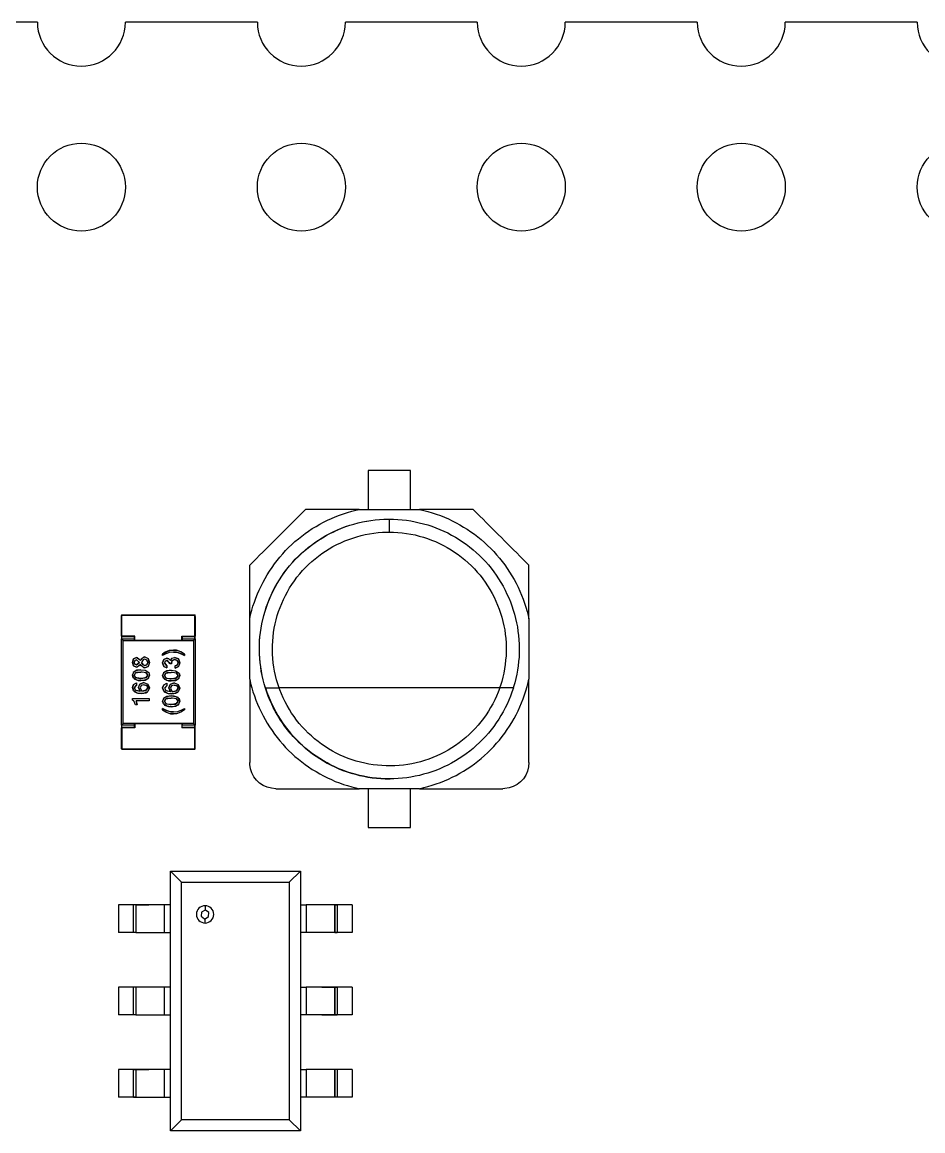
# Model space of a CAD drawing. Extents: x -18.2 to 17, y -12.1 to 12.1.
# Drawn here: x -11.03 to -0.63, y -0.74 to 12.06 of the extents above; entities that cross this region are included whole.
import ezdxf

# ---------------------------------------------------------------- set-up
doc = ezdxf.new("R2010")
doc.units = 0
doc.layers.get('0').update_dxf_attribs({"linetype": 'continuous'})

# ---------------------------------------------------------------- blocks, each defined once
blk = doc.blocks.new('SHAPE001')
at = {"layer": 'Step_Models', "color": 0}
for points in [[(-6.551, 6.888), (-6.601, 6.888), (-6.651, 6.888), (-6.701, 6.888), (-6.751, 6.888), (-6.801, 6.888), (-6.851, 6.888), (-6.901, 6.888), (-6.951, 6.888), (-7.001, 6.888), (-7.038, 6.888)], [(-7.038, 6.888), (-7.038, 6.838), (-7.038, 6.788), (-7.038, 6.739), (-7.038, 6.689), (-7.038, 6.638), (-7.038, 6.588), (-7.038, 6.538), (-7.038, 6.489), (-7.038, 6.439)], [(-6.551, 6.439), (-6.551, 6.489), (-6.551, 6.538), (-6.551, 6.588), (-6.551, 6.638), (-6.551, 6.689), (-6.551, 6.739), (-6.551, 6.788), (-6.551, 6.838), (-6.551, 6.888)], [(-8.407, 5.176), (-8.396, 5.224), (-8.383, 5.273), (-8.369, 5.321), (-8.353, 5.368), (-8.336, 5.415), (-8.317, 5.462), (-8.297, 5.507), (-8.276, 5.553), (-8.253, 5.597), (-8.229, 5.641), (-8.204, 5.684), (-8.177, 5.726), (-8.149, 5.768), (-8.12, 5.809), (-8.09, 5.848), (-8.058, 5.887), (-8.025, 5.925), (-7.992, 5.962), (-7.957, 5.997), (-7.921, 6.032), (-7.884, 6.066), (-7.845, 6.098), (-7.806, 6.129), (-7.766, 6.159), (-7.726, 6.188), (-7.684, 6.216), (-7.641, 6.242), (-7.598, 6.267), (-7.554, 6.291), (-7.509, 6.313), (-7.464, 6.334), (-7.418, 6.354), (-7.371, 6.372), (-7.324, 6.389), (-7.277, 6.404), (-7.229, 6.418), (-7.18, 6.43), (-7.144, 6.439)], [(-7.762, 6.439), (-7.797, 6.403), (-7.833, 6.368), (-7.868, 6.332), (-7.903, 6.297), (-7.939, 6.262), (-7.974, 6.226), (-8.009, 6.191), (-8.045, 6.156), (-8.08, 6.12), (-8.116, 6.085), (-8.151, 6.05), (-8.186, 6.014), (-8.222, 5.979), (-8.257, 5.944), (-8.292, 5.908), (-8.328, 5.873), (-8.363, 5.837), (-8.398, 5.802), (-8.407, 5.793)], [(-7.144, 6.439), (-7.194, 6.439), (-7.244, 6.439), (-7.294, 6.439), (-7.344, 6.439), (-7.394, 6.439), (-7.444, 6.439), (-7.494, 6.439), (-7.544, 6.439), (-7.594, 6.439), (-7.644, 6.439), (-7.694, 6.439), (-7.744, 6.439), (-7.762, 6.439)], [(-7.144, 6.439), (-7.094, 6.439), (-7.044, 6.439), (-6.994, 6.439), (-6.944, 6.439), (-6.894, 6.439), (-6.844, 6.439), (-6.794, 6.439), (-6.744, 6.439), (-6.694, 6.439), (-6.644, 6.439), (-6.594, 6.439), (-6.544, 6.439), (-6.494, 6.439), (-6.445, 6.439)], [(-5.827, 6.439), (-5.877, 6.439), (-5.927, 6.439), (-5.977, 6.439), (-6.027, 6.439), (-6.077, 6.439), (-6.127, 6.439), (-6.177, 6.439), (-6.227, 6.439), (-6.277, 6.439), (-6.327, 6.439), (-6.377, 6.439), (-6.427, 6.439), (-6.445, 6.439)], [(-6.445, 6.439), (-6.396, 6.427), (-6.348, 6.414), (-6.3, 6.4), (-6.252, 6.384), (-6.205, 6.367), (-6.159, 6.349), (-6.113, 6.329), (-6.068, 6.307), (-6.023, 6.285), (-5.979, 6.261), (-5.936, 6.235), (-5.894, 6.209), (-5.853, 6.181), (-5.812, 6.152), (-5.772, 6.121), (-5.733, 6.09), (-5.696, 6.057), (-5.659, 6.023), (-5.623, 5.988), (-5.588, 5.952), (-5.555, 5.915), (-5.522, 5.877), (-5.491, 5.838), (-5.461, 5.798), (-5.432, 5.757), (-5.405, 5.715), (-5.378, 5.673), (-5.353, 5.63), (-5.33, 5.586), (-5.307, 5.541), (-5.286, 5.495), (-5.267, 5.449), (-5.249, 5.403), (-5.232, 5.356), (-5.217, 5.308), (-5.203, 5.26), (-5.19, 5.212), (-5.182, 5.176)], [(-5.182, 5.793), (-5.217, 5.829), (-5.253, 5.864), (-5.288, 5.9), (-5.323, 5.935), (-5.359, 5.97), (-5.394, 6.006), (-5.429, 6.041), (-5.465, 6.076), (-5.5, 6.112), (-5.536, 6.147), (-5.571, 6.182), (-5.606, 6.218), (-5.642, 6.253), (-5.677, 6.288), (-5.712, 6.324), (-5.748, 6.359), (-5.783, 6.395), (-5.818, 6.43), (-5.827, 6.439)], [(-6.793, 3.326), (-6.843, 3.327), (-6.893, 3.329), (-6.942, 3.333), (-6.992, 3.339), (-7.042, 3.346), (-7.091, 3.356), (-7.14, 3.366), (-7.188, 3.379), (-7.236, 3.392), (-7.284, 3.408), (-7.331, 3.425), (-7.377, 3.444), (-7.423, 3.464), (-7.468, 3.486), (-7.512, 3.509), (-7.556, 3.533), (-7.598, 3.56), (-7.64, 3.587), (-7.681, 3.616), (-7.721, 3.646), (-7.759, 3.678), (-7.797, 3.71), (-7.834, 3.744), (-7.869, 3.78), (-7.904, 3.816), (-7.937, 3.854), (-7.968, 3.892), (-7.999, 3.932), (-8.028, 3.972), (-8.056, 4.014), (-8.082, 4.057), (-8.107, 4.1), (-8.131, 4.144), (-8.152, 4.189), (-8.173, 4.235), (-8.192, 4.281), (-8.209, 4.328), (-8.225, 4.375), (-8.239, 4.423), (-8.252, 4.471), (-8.263, 4.52), (-8.272, 4.569), (-8.28, 4.619), (-8.286, 4.668), (-8.291, 4.718), (-8.293, 4.768), (-8.294, 4.818), (-8.294, 4.868), (-8.292, 4.918), (-8.288, 4.968), (-8.282, 5.018), (-8.275, 5.067), (-8.266, 5.116), (-8.256, 5.165), (-8.244, 5.214), (-8.23, 5.262), (-8.215, 5.309), (-8.198, 5.356), (-8.179, 5.403), (-8.159, 5.449), (-8.138, 5.494), (-8.115, 5.538), (-8.09, 5.582), (-8.064, 5.625), (-8.037, 5.666), (-8.008, 5.707), (-7.978, 5.747), (-7.947, 5.786), (-7.914, 5.824), (-7.88, 5.861), (-7.845, 5.896), (-7.809, 5.931), (-7.772, 5.964), (-7.733, 5.996), (-7.694, 6.027), (-7.653, 6.056), (-7.612, 6.084), (-7.569, 6.11), (-7.526, 6.136), (-7.482, 6.159), (-7.437, 6.181), (-7.392, 6.202), (-7.345, 6.221), (-7.299, 6.239), (-7.251, 6.255), (-7.203, 6.269), (-7.155, 6.282), (-7.106, 6.293), (-7.057, 6.303), (-7.008, 6.311), (-6.958, 6.317), (-6.909, 6.322), (-6.859, 6.325), (-6.809, 6.326), (-6.795, 6.326)], [(-8.225, 4.376), (-8.24, 4.424), (-8.252, 4.472), (-8.263, 4.521), (-8.273, 4.57), (-8.28, 4.62), (-8.286, 4.669), (-8.291, 4.719), (-8.293, 4.769), (-8.294, 4.819), (-8.294, 4.869), (-8.292, 4.919), (-8.288, 4.969), (-8.282, 5.018), (-8.275, 5.068), (-8.266, 5.117), (-8.255, 5.166), (-8.243, 5.214), (-8.23, 5.263), (-8.214, 5.31), (-8.197, 5.357), (-8.179, 5.404), (-8.159, 5.449), (-8.137, 5.495), (-8.114, 5.539), (-8.09, 5.583), (-8.064, 5.625), (-8.036, 5.667), (-8.008, 5.708), (-7.978, 5.748), (-7.946, 5.787), (-7.914, 5.825), (-7.88, 5.862), (-7.845, 5.897), (-7.808, 5.932), (-7.771, 5.965), (-7.732, 5.997), (-7.693, 6.027), (-7.652, 6.056), (-7.611, 6.084), (-7.568, 6.111), (-7.525, 6.136), (-7.481, 6.16), (-7.436, 6.182), (-7.391, 6.202), (-7.345, 6.221), (-7.298, 6.239), (-7.25, 6.255), (-7.203, 6.269), (-7.154, 6.282), (-7.105, 6.293), (-7.056, 6.303), (-7.007, 6.311), (-6.957, 6.317), (-6.908, 6.322), (-6.858, 6.325), (-6.808, 6.326), (-6.795, 6.326)], [(-6.795, 6.326), (-6.745, 6.325), (-6.695, 6.323), (-6.645, 6.319), (-6.595, 6.313), (-6.546, 6.305), (-6.496, 6.296), (-6.448, 6.285), (-6.399, 6.273), (-6.351, 6.259), (-6.326, 6.251)], [(-6.795, 6.326), (-6.745, 6.325), (-6.695, 6.323), (-6.645, 6.319), (-6.595, 6.313), (-6.546, 6.305), (-6.496, 6.296), (-6.448, 6.285), (-6.399, 6.273), (-6.351, 6.259), (-6.304, 6.243), (-6.257, 6.226), (-6.21, 6.208), (-6.165, 6.187), (-6.12, 6.166), (-6.075, 6.142), (-6.032, 6.118), (-5.989, 6.092), (-5.948, 6.064), (-5.907, 6.035), (-5.867, 6.005), (-5.828, 5.973), (-5.79, 5.94), (-5.754, 5.906), (-5.718, 5.871), (-5.684, 5.835), (-5.651, 5.797), (-5.62, 5.758), (-5.589, 5.719), (-5.56, 5.678), (-5.532, 5.636), (-5.506, 5.594), (-5.481, 5.551), (-5.458, 5.506), (-5.436, 5.461), (-5.415, 5.416), (-5.396, 5.37), (-5.379, 5.323), (-5.363, 5.275), (-5.349, 5.227), (-5.337, 5.179), (-5.326, 5.13), (-5.316, 5.081), (-5.309, 5.032), (-5.303, 4.982), (-5.298, 4.932), (-5.296, 4.882), (-5.295, 4.832), (-5.295, 4.782), (-5.297, 4.732), (-5.301, 4.682), (-5.307, 4.633), (-5.314, 4.583), (-5.323, 4.534), (-5.334, 4.485), (-5.346, 4.437), (-5.36, 4.389), (-5.364, 4.376)], [(-6.795, 6.326), (-6.795, 6.276), (-6.795, 6.226), (-6.795, 6.176)], [(-8.067, 4.376), (-8.083, 4.423), (-8.097, 4.471), (-8.109, 4.52), (-8.12, 4.569), (-8.128, 4.618), (-8.135, 4.668), (-8.14, 4.717), (-8.143, 4.767), (-8.144, 4.817), (-8.144, 4.867), (-8.141, 4.917), (-8.137, 4.967), (-8.131, 5.017), (-8.123, 5.066), (-8.113, 5.115), (-8.102, 5.164), (-8.088, 5.212), (-8.073, 5.259), (-8.056, 5.306), (-8.037, 5.353), (-8.017, 5.399), (-7.995, 5.443), (-7.971, 5.487), (-7.946, 5.531), (-7.919, 5.573), (-7.891, 5.614), (-7.861, 5.654), (-7.829, 5.693), (-7.797, 5.731), (-7.762, 5.767), (-7.727, 5.802), (-7.69, 5.836), (-7.652, 5.869), (-7.613, 5.9), (-7.573, 5.929), (-7.531, 5.957), (-7.489, 5.984), (-7.446, 6.009), (-7.401, 6.032), (-7.356, 6.054), (-7.31, 6.074), (-7.264, 6.092), (-7.217, 6.108), (-7.169, 6.123), (-7.121, 6.136), (-7.072, 6.147), (-7.023, 6.157), (-6.973, 6.164), (-6.924, 6.17), (-6.874, 6.174), (-6.824, 6.176), (-6.795, 6.176)], [(-6.795, 6.176), (-6.745, 6.175), (-6.695, 6.172), (-6.645, 6.168), (-6.595, 6.161), (-6.546, 6.153), (-6.497, 6.143), (-6.448, 6.131), (-6.4, 6.117), (-6.353, 6.102), (-6.306, 6.084), (-6.26, 6.066), (-6.214, 6.045), (-6.169, 6.023), (-6.125, 5.999), (-6.082, 5.973), (-6.041, 5.946), (-6, 5.917), (-5.96, 5.887), (-5.921, 5.855), (-5.883, 5.822), (-5.847, 5.788), (-5.812, 5.752), (-5.779, 5.715), (-5.746, 5.677), (-5.716, 5.637), (-5.686, 5.597), (-5.659, 5.555), (-5.632, 5.513), (-5.608, 5.469), (-5.585, 5.425), (-5.563, 5.38), (-5.544, 5.334), (-5.526, 5.287), (-5.509, 5.24), (-5.495, 5.192), (-5.482, 5.144), (-5.472, 5.095), (-5.462, 5.046), (-5.455, 4.996), (-5.45, 4.946), (-5.446, 4.897), (-5.445, 4.847), (-5.445, 4.797), (-5.447, 4.747), (-5.451, 4.697), (-5.456, 4.647), (-5.464, 4.598), (-5.473, 4.549), (-5.484, 4.5), (-5.497, 4.452), (-5.512, 4.404), (-5.522, 4.376)], [(-8.407, 5.176), (-8.407, 5.226), (-8.407, 5.276), (-8.407, 5.326), (-8.407, 5.376), (-8.407, 5.426), (-8.407, 5.476), (-8.407, 5.526), (-8.407, 5.576), (-8.407, 5.626), (-8.407, 5.676), (-8.407, 5.726), (-8.407, 5.776), (-8.407, 5.793)], [(-5.182, 5.176), (-5.182, 5.226), (-5.182, 5.276), (-5.182, 5.326), (-5.182, 5.376), (-5.182, 5.426), (-5.182, 5.476), (-5.182, 5.526), (-5.182, 5.576), (-5.182, 5.626), (-5.182, 5.676), (-5.182, 5.726), (-5.182, 5.776), (-5.182, 5.793)], [(-8.407, 4.476), (-8.407, 4.526), (-8.407, 4.576), (-8.407, 4.626), (-8.407, 4.676), (-8.407, 4.726), (-8.407, 4.776), (-8.407, 4.826), (-8.407, 4.876), (-8.407, 4.926), (-8.407, 4.976), (-8.407, 5.026), (-8.407, 5.076), (-8.407, 5.126), (-8.407, 5.176)], [(-5.182, 5.176), (-5.182, 5.126), (-5.182, 5.076), (-5.182, 5.026), (-5.182, 4.976), (-5.182, 4.926), (-5.182, 4.876), (-5.182, 4.826), (-5.182, 4.776), (-5.182, 4.726), (-5.182, 4.676), (-5.182, 4.626), (-5.182, 4.576), (-5.182, 4.526), (-5.182, 4.476)], [(-8.407, 4.476), (-8.407, 4.426), (-8.407, 4.376), (-8.407, 4.326), (-8.407, 4.276), (-8.407, 4.226), (-8.407, 4.176), (-8.407, 4.126), (-8.407, 4.076), (-8.407, 4.026), (-8.407, 3.976), (-8.407, 3.926), (-8.407, 3.876), (-8.407, 3.826), (-8.407, 3.776), (-8.407, 3.726), (-8.407, 3.676), (-8.407, 3.626), (-8.407, 3.576), (-8.407, 3.526), (-8.407, 3.514)], [(-8.407, 4.476), (-8.396, 4.428), (-8.383, 4.379), (-8.369, 4.331), (-8.353, 4.284), (-8.336, 4.237), (-8.317, 4.19), (-8.297, 4.145), (-8.276, 4.099), (-8.253, 4.055), (-8.229, 4.011), (-8.204, 3.968), (-8.177, 3.926), (-8.149, 3.884), (-8.12, 3.843), (-8.09, 3.804), (-8.058, 3.765), (-8.025, 3.727), (-7.992, 3.69), (-7.957, 3.655), (-7.921, 3.62), (-7.884, 3.586), (-7.845, 3.554), (-7.806, 3.523), (-7.766, 3.493), (-7.726, 3.464), (-7.684, 3.436), (-7.641, 3.41), (-7.598, 3.385), (-7.554, 3.361), (-7.509, 3.339), (-7.464, 3.318), (-7.418, 3.298), (-7.371, 3.28), (-7.324, 3.263), (-7.277, 3.248), (-7.229, 3.234), (-7.18, 3.222), (-7.144, 3.213)], [(-6.795, 3.326), (-6.844, 3.327), (-6.894, 3.329), (-6.944, 3.333), (-6.994, 3.339), (-7.043, 3.347), (-7.093, 3.356), (-7.141, 3.367), (-7.19, 3.379), (-7.238, 3.393), (-7.285, 3.409), (-7.332, 3.426), (-7.379, 3.444), (-7.424, 3.465), (-7.469, 3.486), (-7.514, 3.51), (-7.557, 3.534), (-7.6, 3.56), (-7.641, 3.588), (-7.682, 3.617), (-7.722, 3.647), (-7.761, 3.679), (-7.799, 3.712), (-7.835, 3.746), (-7.871, 3.781), (-7.905, 3.817), (-7.938, 3.855), (-7.969, 3.894), (-8, 3.933), (-8.029, 3.974), (-8.057, 4.016), (-8.083, 4.058), (-8.108, 4.101), (-8.131, 4.146), (-8.153, 4.191), (-8.174, 4.236), (-8.193, 4.282), (-8.21, 4.329), (-8.225, 4.376)], [(-8.225, 4.376), (-8.175, 4.376), (-8.125, 4.376), (-8.075, 4.376), (-8.067, 4.376)], [(-8.224, 4.376), (-8.174, 4.376), (-8.124, 4.376), (-8.074, 4.376), (-8.067, 4.376)], [(-8.224, 4.376), (-8.208, 4.329), (-8.191, 4.282), (-8.172, 4.235), (-8.151, 4.19), (-8.129, 4.145), (-8.106, 4.101), (-8.081, 4.057), (-8.055, 4.015), (-8.027, 3.973), (-7.998, 3.933), (-7.967, 3.893), (-7.936, 3.854), (-7.903, 3.817), (-7.868, 3.78), (-7.833, 3.745), (-7.796, 3.711), (-7.759, 3.678), (-7.72, 3.647), (-7.68, 3.616), (-7.639, 3.588), (-7.598, 3.56), (-7.555, 3.534), (-7.511, 3.509), (-7.467, 3.486), (-7.422, 3.464), (-7.376, 3.444), (-7.33, 3.425), (-7.283, 3.408), (-7.235, 3.393), (-7.187, 3.379), (-7.139, 3.366), (-7.09, 3.356), (-7.041, 3.347), (-6.992, 3.339), (-6.942, 3.333), (-6.892, 3.329), (-6.842, 3.327), (-6.792, 3.326), (-6.786, 3.326)], [(-8.067, 4.376), (-8.068, 4.378)], [(-5.522, 4.376), (-5.572, 4.376), (-5.622, 4.376), (-5.672, 4.376), (-5.722, 4.376), (-5.772, 4.376), (-5.822, 4.376), (-5.872, 4.376), (-5.922, 4.376), (-5.972, 4.376), (-6.022, 4.376), (-6.072, 4.376), (-6.122, 4.376), (-6.172, 4.376), (-6.222, 4.376), (-6.272, 4.376), (-6.322, 4.376), (-6.372, 4.376), (-6.422, 4.376), (-6.472, 4.376), (-6.522, 4.376), (-6.572, 4.376), (-6.622, 4.376), (-6.672, 4.376), (-6.722, 4.376), (-6.772, 4.376), (-6.822, 4.376), (-6.872, 4.376), (-6.922, 4.376), (-6.972, 4.376), (-7.022, 4.376), (-7.072, 4.376), (-7.122, 4.376), (-7.172, 4.376), (-7.222, 4.376), (-7.272, 4.376), (-7.322, 4.376), (-7.372, 4.376), (-7.422, 4.376), (-7.472, 4.376), (-7.522, 4.376), (-7.572, 4.376), (-7.622, 4.376), (-7.672, 4.376), (-7.722, 4.376), (-7.772, 4.376), (-7.822, 4.376), (-7.872, 4.376), (-7.922, 4.376), (-7.972, 4.376), (-8.022, 4.376), (-8.067, 4.376)], [(-5.52, 4.376), (-5.538, 4.329), (-5.557, 4.283), (-5.578, 4.238), (-5.601, 4.193), (-5.625, 4.149), (-5.651, 4.107), (-5.678, 4.065), (-5.707, 4.024), (-5.738, 3.984), (-5.769, 3.946), (-5.803, 3.909), (-5.837, 3.872), (-5.873, 3.838), (-5.911, 3.804), (-5.949, 3.772), (-5.989, 3.742), (-6.029, 3.713), (-6.071, 3.685), (-6.114, 3.659), (-6.157, 3.635), (-6.202, 3.612), (-6.247, 3.591), (-6.293, 3.572), (-6.34, 3.554), (-6.388, 3.538), (-6.436, 3.524), (-6.484, 3.512), (-6.533, 3.501), (-6.582, 3.493), (-6.632, 3.486), (-6.681, 3.481), (-6.731, 3.477), (-6.781, 3.476), (-6.831, 3.477), (-6.881, 3.479), (-6.931, 3.483), (-6.981, 3.489), (-7.03, 3.497), (-7.079, 3.507), (-7.128, 3.518), (-7.176, 3.531), (-7.224, 3.546), (-7.271, 3.563), (-7.317, 3.582), (-7.363, 3.602), (-7.408, 3.624), (-7.452, 3.648), (-7.495, 3.673), (-7.537, 3.7), (-7.578, 3.728), (-7.618, 3.758), (-7.657, 3.789), (-7.695, 3.822), (-7.732, 3.856), (-7.767, 3.891), (-7.801, 3.928), (-7.834, 3.966), (-7.865, 4.005), (-7.894, 4.045), (-7.923, 4.087), (-7.949, 4.129), (-7.974, 4.172), (-7.998, 4.217), (-8.019, 4.262), (-8.039, 4.307), (-8.058, 4.354), (-8.066, 4.376)], [(-5.362, 4.376), (-5.378, 4.329), (-5.395, 4.282), (-5.414, 4.235), (-5.435, 4.19), (-5.457, 4.145), (-5.48, 4.101), (-5.505, 4.057), (-5.531, 4.015), (-5.559, 3.973), (-5.588, 3.933), (-5.619, 3.893), (-5.65, 3.854), (-5.683, 3.817), (-5.718, 3.78), (-5.753, 3.745), (-5.79, 3.711), (-5.827, 3.678), (-5.866, 3.647), (-5.906, 3.616), (-5.947, 3.588), (-5.988, 3.56), (-6.031, 3.534), (-6.075, 3.509), (-6.119, 3.486), (-6.164, 3.464), (-6.21, 3.444), (-6.256, 3.425), (-6.303, 3.408), (-6.351, 3.393), (-6.399, 3.379), (-6.447, 3.366), (-6.496, 3.356), (-6.545, 3.347), (-6.594, 3.339), (-6.644, 3.333), (-6.694, 3.329), (-6.744, 3.327), (-6.793, 3.326)], [(-6.445, 3.213), (-6.396, 3.225), (-6.348, 3.238), (-6.3, 3.252), (-6.252, 3.268), (-6.205, 3.285), (-6.159, 3.303), (-6.113, 3.323), (-6.068, 3.345), (-6.023, 3.367), (-5.979, 3.391), (-5.936, 3.417), (-5.894, 3.443), (-5.853, 3.471), (-5.812, 3.5), (-5.772, 3.531), (-5.733, 3.562), (-5.696, 3.595), (-5.659, 3.629), (-5.623, 3.664), (-5.588, 3.7), (-5.555, 3.737), (-5.522, 3.775), (-5.491, 3.814), (-5.461, 3.854), (-5.432, 3.895), (-5.405, 3.937), (-5.378, 3.979), (-5.353, 4.022), (-5.33, 4.066), (-5.307, 4.111), (-5.286, 4.157), (-5.267, 4.203), (-5.249, 4.249), (-5.232, 4.296), (-5.217, 4.344), (-5.203, 4.392), (-5.19, 4.44), (-5.182, 4.476)], [(-5.521, 4.377), (-5.522, 4.376)], [(-5.406, 4.376), (-5.456, 4.376), (-5.506, 4.376), (-5.522, 4.376)], [(-5.364, 4.376), (-5.406, 4.376)], [(-5.362, 4.376), (-5.406, 4.376)], [(-5.182, 3.514), (-5.182, 3.563), (-5.182, 3.614), (-5.182, 3.663), (-5.182, 3.713), (-5.182, 3.764), (-5.182, 3.813), (-5.182, 3.864), (-5.182, 3.913), (-5.182, 3.963), (-5.182, 4.013), (-5.182, 4.064), (-5.182, 4.114), (-5.182, 4.163), (-5.182, 4.213), (-5.182, 4.263), (-5.182, 4.314), (-5.182, 4.364), (-5.182, 4.413), (-5.182, 4.463), (-5.182, 4.476)], [(-8.107, 3.213), (-8.157, 3.218), (-8.205, 3.23), (-8.251, 3.25), (-8.293, 3.278), (-8.329, 3.312), (-8.359, 3.351), (-8.383, 3.396), (-8.399, 3.443), (-8.406, 3.492), (-8.407, 3.514)], [(-5.182, 3.514), (-5.186, 3.464), (-5.199, 3.415), (-5.219, 3.37), (-5.246, 3.328), (-5.28, 3.291), (-5.32, 3.261), (-5.364, 3.238), (-5.411, 3.222), (-5.461, 3.214), (-5.482, 3.213)], [(-8.107, 3.213), (-8.057, 3.213), (-8.007, 3.213), (-7.957, 3.213), (-7.907, 3.213), (-7.857, 3.213), (-7.807, 3.213), (-7.757, 3.213), (-7.707, 3.213), (-7.657, 3.213), (-7.607, 3.213), (-7.557, 3.213), (-7.507, 3.213), (-7.457, 3.213), (-7.407, 3.213), (-7.357, 3.213), (-7.307, 3.213), (-7.257, 3.213), (-7.207, 3.213), (-7.157, 3.213), (-7.144, 3.213)], [(-6.445, 3.213), (-6.495, 3.213), (-6.545, 3.213), (-6.595, 3.213), (-6.645, 3.213), (-6.695, 3.213), (-6.745, 3.213), (-6.795, 3.213), (-6.845, 3.213), (-6.895, 3.213), (-6.945, 3.213), (-6.995, 3.213), (-7.045, 3.213), (-7.095, 3.213), (-7.144, 3.213)], [(-7.038, 3.213), (-7.038, 3.163), (-7.038, 3.114), (-7.038, 3.063), (-7.038, 3.014), (-7.038, 2.963), (-7.038, 2.913), (-7.038, 2.864), (-7.038, 2.813), (-7.038, 2.764)], [(-6.786, 3.326), (-6.795, 3.326)], [(-6.793, 3.326), (-6.794, 3.326)], [(-6.79, 3.326), (-6.786, 3.326)], [(-6.551, 2.764), (-6.551, 2.813), (-6.551, 2.864), (-6.551, 2.913), (-6.551, 2.963), (-6.551, 3.014), (-6.551, 3.063), (-6.551, 3.114), (-6.551, 3.163), (-6.551, 3.213)], [(-6.445, 3.213), (-6.395, 3.213), (-6.345, 3.213), (-6.295, 3.213), (-6.245, 3.213), (-6.195, 3.213), (-6.145, 3.213), (-6.095, 3.213), (-6.045, 3.213), (-5.995, 3.213), (-5.945, 3.213), (-5.895, 3.213), (-5.845, 3.213), (-5.795, 3.213), (-5.745, 3.213), (-5.695, 3.213), (-5.645, 3.213), (-5.595, 3.213), (-5.545, 3.213), (-5.495, 3.213), (-5.482, 3.213)], [(-7.038, 2.764), (-6.988, 2.764), (-6.938, 2.764), (-6.888, 2.764), (-6.838, 2.764), (-6.788, 2.764), (-6.738, 2.764), (-6.688, 2.764), (-6.638, 2.764), (-6.588, 2.764), (-6.551, 2.764)]]:
    blk.add_lwpolyline(points, dxfattribs=at)
blk = doc.blocks.new('SHAPE002')
at = {"layer": 'Step_Models', "color": 0}
for p, q in [((-9.322, 2.262), (-7.822, 2.262)), ((-9.195, 2.135), (-9.322, 2.262)), ((-9.322, 1.872), (-9.322, 2.262)), ((-7.95, 2.135), (-7.822, 2.262)), ((-7.822, 2.262), (-7.822, 1.872)), ((-9.195, 2.135), (-7.95, 2.135)), ((-9.195, -0.611), (-9.195, 2.135)), ((-7.95, 2.135), (-7.95, -0.611)), ((-9.748, 1.872), (-9.922, 1.872)), ((-9.922, 1.872), (-9.922, 1.552)), ((-9.748, 1.552), (-9.748, 1.872)), ((-9.72, 1.872), (-9.72, 1.552)), ((-9.322, 1.872), (-9.393, 1.872)), ((-9.393, 1.872), (-9.393, 1.552)), ((-9.322, 1.552), (-9.322, 1.872)), ((-7.822, 1.872), (-7.822, 1.552)), ((-7.822, 1.872), (-7.753, 1.872)), ((-7.753, 1.872), (-7.753, 1.552)), ((-7.425, 1.552), (-7.425, 1.872)), ((-7.425, 1.872), (-7.425, 1.552)), ((-7.223, 1.872), (-7.397, 1.872)), ((-7.397, 1.872), (-7.397, 1.552)), ((-7.223, 1.872), (-7.223, 1.552)), ((-9.748, 1.552), (-9.922, 1.552)), ((-9.393, 1.552), (-9.322, 1.552)), ((-9.322, 0.922), (-9.322, 1.552)), ((-7.822, 1.552), (-7.822, 0.922)), ((-7.753, 1.552), (-7.822, 1.552)), ((-7.223, 1.552), (-7.397, 1.552)), ((-9.748, 0.922), (-9.922, 0.922)), ((-9.922, 0.922), (-9.922, 0.602)), ((-9.748, 0.602), (-9.748, 0.922)), ((-9.72, 0.922), (-9.72, 0.602)), ((-9.322, 0.922), (-9.393, 0.922)), ((-9.393, 0.922), (-9.393, 0.602)), ((-9.322, 0.602), (-9.322, 0.922)), ((-7.822, 0.922), (-7.822, 0.602)), ((-7.822, 0.922), (-7.753, 0.922)), ((-7.753, 0.922), (-7.753, 0.602)), ((-7.425, 0.602), (-7.425, 0.922)), ((-7.425, 0.922), (-7.425, 0.602)), ((-7.223, 0.922), (-7.397, 0.922)), ((-7.397, 0.922), (-7.397, 0.602)), ((-7.223, 0.922), (-7.223, 0.602)), ((-9.748, 0.602), (-9.922, 0.602)), ((-9.393, 0.602), (-9.322, 0.602)), ((-9.322, -0.028), (-9.322, 0.602)), ((-7.822, 0.602), (-7.822, -0.028)), ((-7.753, 0.602), (-7.822, 0.602)), ((-7.223, 0.602), (-7.397, 0.602)), ((-9.748, -0.028), (-9.922, -0.028)), ((-9.922, -0.028), (-9.922, -0.348)), ((-9.748, -0.348), (-9.748, -0.028)), ((-9.72, -0.028), (-9.72, -0.348)), ((-9.322, -0.028), (-9.393, -0.028)), ((-9.393, -0.028), (-9.393, -0.348)), ((-9.322, -0.348), (-9.322, -0.028)), ((-7.822, -0.028), (-7.822, -0.348)), ((-7.822, -0.028), (-7.753, -0.028)), ((-7.753, -0.028), (-7.753, -0.348)), ((-7.425, -0.348), (-7.425, -0.028)), ((-7.425, -0.028), (-7.425, -0.348)), ((-7.223, -0.028), (-7.397, -0.028)), ((-7.397, -0.028), (-7.397, -0.348)), ((-7.223, -0.028), (-7.223, -0.348)), ((-9.748, -0.348), (-9.922, -0.348)), ((-9.393, -0.348), (-9.322, -0.348)), ((-9.322, -0.738), (-9.322, -0.348)), ((-7.822, -0.348), (-7.822, -0.738)), ((-7.753, -0.348), (-7.822, -0.348)), ((-7.223, -0.348), (-7.397, -0.348)), ((-9.195, -0.611), (-9.322, -0.738)), ((-7.95, -0.611), (-9.195, -0.611)), ((-7.822, -0.738), (-7.95, -0.611)), ((-7.822, -0.738), (-9.322, -0.738))]:
    blk.add_line(p, q, dxfattribs=at)
for points in [[(-9.72, 1.872), (-9.748, 1.872)], [(-9.72, 1.872), (-9.67, 1.872), (-9.62, 1.872), (-9.57, 1.872)], [(-9.393, 1.872), (-9.443, 1.872), (-9.492, 1.872), (-9.543, 1.872), (-9.592, 1.872), (-9.643, 1.872), (-9.693, 1.872), (-9.72, 1.872)], [(-8.922, 1.812), (-8.964, 1.788), (-8.968, 1.741), (-8.929, 1.712), (-8.922, 1.712)], [(-8.922, 1.862), (-8.922, 1.812)], [(-8.922, 1.712), (-8.881, 1.736), (-8.877, 1.783), (-8.916, 1.812), (-8.922, 1.812)], [(-7.425, 1.872), (-7.475, 1.872), (-7.525, 1.872), (-7.575, 1.872), (-7.625, 1.872), (-7.675, 1.872), (-7.725, 1.872), (-7.753, 1.872)], [(-7.397, 1.872), (-7.425, 1.872)], [(-7.425, 1.872), (-7.397, 1.872)], [(-8.922, 1.662), (-8.922, 1.712)], [(-9.72, 1.552), (-9.748, 1.552)], [(-9.72, 1.552), (-9.67, 1.552), (-9.62, 1.552), (-9.57, 1.552), (-9.52, 1.552), (-9.47, 1.552), (-9.42, 1.552), (-9.393, 1.552)], [(-9.72, 1.552), (-9.67, 1.552), (-9.62, 1.552), (-9.57, 1.552)], [(-7.425, 1.552), (-7.475, 1.552), (-7.525, 1.552), (-7.575, 1.552), (-7.625, 1.552), (-7.675, 1.552), (-7.725, 1.552), (-7.753, 1.552)], [(-7.425, 1.552), (-7.397, 1.552)], [(-7.397, 1.552), (-7.425, 1.552)], [(-9.72, 0.922), (-9.748, 0.922)], [(-9.393, 0.922), (-9.443, 0.922), (-9.492, 0.922), (-9.543, 0.922), (-9.592, 0.922), (-9.643, 0.922), (-9.693, 0.922), (-9.72, 0.922)], [(-7.425, 0.922), (-7.475, 0.922), (-7.525, 0.922), (-7.575, 0.922), (-7.625, 0.922), (-7.675, 0.922), (-7.725, 0.922), (-7.753, 0.922)], [(-7.575, 0.922), (-7.525, 0.922), (-7.475, 0.922), (-7.425, 0.922), (-7.397, 0.922)], [(-7.397, 0.922), (-7.425, 0.922)], [(-9.72, 0.602), (-9.748, 0.602)], [(-9.72, 0.602), (-9.67, 0.602), (-9.62, 0.602), (-9.57, 0.602), (-9.52, 0.602), (-9.47, 0.602), (-9.42, 0.602), (-9.393, 0.602)], [(-7.425, 0.602), (-7.475, 0.602), (-7.525, 0.602), (-7.575, 0.602), (-7.625, 0.602), (-7.675, 0.602), (-7.725, 0.602), (-7.753, 0.602)], [(-7.575, 0.602), (-7.525, 0.602), (-7.475, 0.602), (-7.425, 0.602), (-7.397, 0.602)], [(-7.397, 0.602), (-7.425, 0.602)], [(-9.748, -0.028), (-9.698, -0.028), (-9.648, -0.028), (-9.598, -0.028), (-9.57, -0.028)], [(-9.72, -0.028), (-9.748, -0.028)], [(-9.393, -0.028), (-9.443, -0.028), (-9.492, -0.028), (-9.543, -0.028), (-9.592, -0.028), (-9.643, -0.028), (-9.693, -0.028), (-9.72, -0.028)], [(-7.425, -0.028), (-7.475, -0.028), (-7.525, -0.028), (-7.575, -0.028), (-7.625, -0.028), (-7.675, -0.028), (-7.725, -0.028), (-7.753, -0.028)], [(-7.397, -0.028), (-7.425, -0.028)], [(-9.72, -0.348), (-9.748, -0.348)], [(-9.748, -0.348), (-9.698, -0.348), (-9.648, -0.348), (-9.598, -0.348), (-9.57, -0.348)], [(-9.72, -0.348), (-9.67, -0.348), (-9.62, -0.348), (-9.57, -0.348), (-9.52, -0.348), (-9.47, -0.348), (-9.42, -0.348), (-9.393, -0.348)], [(-7.425, -0.348), (-7.475, -0.348), (-7.525, -0.348), (-7.575, -0.348), (-7.625, -0.348), (-7.675, -0.348), (-7.725, -0.348), (-7.753, -0.348)], [(-7.397, -0.348), (-7.425, -0.348)]]:
    blk.add_lwpolyline(points, dxfattribs=at)
for start, end in [(90, -90), (-90, 90)]:
    blk.add_arc((-8.922, 1.762), 0.1, start, end, dxfattribs=at)
blk = doc.blocks.new('SHAPE003')
at = {"layer": 'Step_Models', "color": 0}
for p, q in [((-9.886, 4.975), (-9.886, 5.215)), ((-9.886, 5.2), (-9.886, 4.945)), ((-9.886, 4.975), (-9.886, 5.2)), ((-9.882, 5.22), (-9.041, 5.22)), ((-9.882, 5.22), (-9.041, 5.22)), ((-9.882, 4.975), (-9.882, 5.215)), ((-9.041, 5.215), (-9.882, 5.215)), ((-9.041, 4.975), (-9.041, 5.215)), ((-9.037, 4.975), (-9.037, 5.215)), ((-9.037, 4.945), (-9.037, 5.2)), ((-9.037, 5.2), (-9.037, 4.975)), ((-9.886, 5.07), (-9.886, 4.945)), ((-9.886, 3.945), (-9.886, 4.945)), ((-9.886, 4.945), (-9.882, 4.945)), ((-9.886, 4.945), (-9.867, 4.925)), ((-9.732, 4.975), (-9.882, 4.975)), ((-9.882, 4.945), (-9.882, 4.97)), ((-9.882, 4.97), (-9.736, 4.97)), ((-9.882, 4.945), (-9.736, 4.945)), ((-9.867, 4.925), (-9.056, 4.925)), ((-9.867, 3.965), (-9.867, 4.925)), ((-9.736, 4.945), (-9.736, 4.97)), ((-9.736, 4.97), (-9.736, 4.93)), ((-9.736, 4.93), (-9.736, 4.945)), ((-9.732, 4.926), (-9.732, 4.975)), ((-9.191, 4.926), (-9.732, 4.926)), ((-9.191, 4.926), (-9.191, 4.975)), ((-9.191, 4.975), (-9.041, 4.975)), ((-9.041, 4.97), (-9.187, 4.97)), ((-9.187, 4.97), (-9.187, 4.945)), ((-9.187, 4.93), (-9.187, 4.97)), ((-9.187, 4.97), (-9.041, 4.97)), ((-9.187, 4.945), (-9.041, 4.945)), ((-9.187, 4.945), (-9.187, 4.93)), ((-9.056, 4.925), (-9.037, 4.945)), ((-9.056, 4.925), (-9.056, 3.965)), ((-9.041, 4.945), (-9.041, 4.97)), ((-9.041, 4.945), (-9.037, 4.945)), ((-9.037, 4.945), (-9.037, 3.945)), ((-9.412, 4.751), (-9.412, 4.768)), ((-9.161, 4.768), (-9.161, 4.751)), ((-9.362, 4.633), (-9.362, 4.607)), ((-9.33, 4.654), (-9.33, 4.659)), ((-9.31, 4.654), (-9.33, 4.654)), ((-9.31, 4.663), (-9.31, 4.654)), ((-9.268, 4.605), (-9.268, 4.63)), ((-9.714, 4.435), (-9.714, 4.41)), ((-9.364, 4.431), (-9.364, 4.405)), ((-9.762, 4.234), (-9.762, 4.253)), ((-9.762, 4.253), (-9.567, 4.253)), ((-9.567, 4.228), (-9.718, 4.228)), ((-9.567, 4.253), (-9.567, 4.228)), ((-9.708, 4.182), (-9.727, 4.182)), ((-9.412, 4.122), (-9.412, 4.139)), ((-9.161, 4.139), (-9.161, 4.122)), ((-9.886, 3.945), (-9.867, 3.965)), ((-9.882, 3.945), (-9.886, 3.945)), ((-9.886, 3.945), (-9.886, 3.69)), ((-9.886, 3.69), (-9.886, 3.915)), ((-9.886, 3.675), (-9.886, 3.915)), ((-9.882, 3.92), (-9.882, 3.945)), ((-9.736, 3.945), (-9.882, 3.945)), ((-9.736, 3.92), (-9.882, 3.92)), ((-9.732, 3.915), (-9.882, 3.915)), ((-9.882, 3.915), (-9.882, 3.675)), ((-9.056, 3.965), (-9.867, 3.965)), ((-9.736, 3.945), (-9.736, 3.96)), ((-9.736, 3.96), (-9.736, 3.92)), ((-9.736, 3.92), (-9.736, 3.945)), ((-9.732, 3.964), (-9.191, 3.964)), ((-9.732, 3.964), (-9.732, 3.915)), ((-9.191, 3.964), (-9.191, 3.915)), ((-9.041, 3.915), (-9.191, 3.915)), ((-9.187, 3.92), (-9.187, 3.96)), ((-9.041, 3.945), (-9.187, 3.945)), ((-9.041, 3.92), (-9.187, 3.92)), ((-9.037, 3.945), (-9.056, 3.965)), ((-9.041, 3.945), (-9.041, 3.92)), ((-9.041, 3.92), (-9.041, 3.945)), ((-9.037, 3.945), (-9.041, 3.945)), ((-9.041, 3.675), (-9.041, 3.915)), ((-9.037, 3.915), (-9.037, 3.945)), ((-9.037, 3.675), (-9.037, 3.915)), ((-9.882, 3.675), (-9.041, 3.675)), ((-9.882, 3.67), (-9.041, 3.67))]:
    blk.add_line(p, q, dxfattribs=at)
for points in [[(-9.882, 5.215), (-9.886, 5.215)], [(-9.882, 5.215), (-9.882, 5.22)], [(-9.041, 5.215), (-9.041, 5.22)], [(-9.037, 5.215), (-9.041, 5.215)], [(-9.886, 4.975), (-9.882, 4.975)], [(-9.882, 4.97), (-9.882, 4.975)], [(-9.736, 4.97), (-9.732, 4.975)], [(-9.732, 4.926), (-9.736, 4.93)], [(-9.187, 4.97), (-9.191, 4.975)], [(-9.187, 4.93), (-9.191, 4.926)], [(-9.041, 4.975), (-9.037, 4.975)], [(-9.041, 4.975), (-9.041, 4.97)], [(-9.412, 4.768), (-9.369, 4.795), (-9.322, 4.811), (-9.286, 4.814)], [(-9.286, 4.814), (-9.336, 4.808), (-9.382, 4.788), (-9.412, 4.768)], [(-9.286, 4.79), (-9.336, 4.784), (-9.383, 4.767), (-9.412, 4.751)], [(-9.286, 4.814), (-9.237, 4.808), (-9.191, 4.788), (-9.161, 4.768)], [(-9.161, 4.768), (-9.204, 4.795), (-9.251, 4.811), (-9.286, 4.814)], [(-9.161, 4.751), (-9.206, 4.774), (-9.254, 4.788), (-9.286, 4.79)], [(-9.286, 4.79), (-9.237, 4.784), (-9.19, 4.767), (-9.161, 4.751)], [(-9.762, 4.672), (-9.748, 4.712)], [(-9.748, 4.712), (-9.762, 4.672)], [(-9.748, 4.632), (-9.762, 4.672)], [(-9.762, 4.672), (-9.748, 4.632)], [(-9.748, 4.712), (-9.714, 4.727)], [(-9.714, 4.727), (-9.748, 4.712)], [(-9.714, 4.616), (-9.748, 4.632)], [(-9.748, 4.632), (-9.714, 4.616)], [(-9.735, 4.694), (-9.742, 4.672)], [(-9.735, 4.65), (-9.742, 4.672)], [(-9.742, 4.672), (-9.735, 4.65)], [(-9.735, 4.694), (-9.714, 4.702)], [(-9.714, 4.702), (-9.735, 4.694)], [(-9.735, 4.65), (-9.714, 4.642)], [(-9.714, 4.727), (-9.673, 4.703), (-9.668, 4.695)], [(-9.668, 4.695), (-9.705, 4.726), (-9.714, 4.727)], [(-9.714, 4.702), (-9.678, 4.672), (-9.678, 4.672)], [(-9.678, 4.672), (-9.714, 4.702), (-9.714, 4.702)], [(-9.678, 4.672), (-9.714, 4.642), (-9.714, 4.642)], [(-9.714, 4.642), (-9.678, 4.672), (-9.678, 4.672)], [(-9.668, 4.649), (-9.705, 4.617), (-9.714, 4.616)], [(-9.714, 4.616), (-9.673, 4.641), (-9.668, 4.649)], [(-9.668, 4.695), (-9.635, 4.732), (-9.618, 4.735)], [(-9.618, 4.735), (-9.659, 4.71), (-9.668, 4.695)], [(-9.618, 4.609), (-9.659, 4.633), (-9.668, 4.649)], [(-9.668, 4.649), (-9.635, 4.612), (-9.618, 4.609)], [(-9.639, 4.7), (-9.657, 4.672)], [(-9.639, 4.643), (-9.657, 4.672)], [(-9.657, 4.672), (-9.639, 4.643)], [(-9.618, 4.709), (-9.639, 4.7)], [(-9.618, 4.634), (-9.639, 4.643)], [(-9.639, 4.643), (-9.618, 4.634)], [(-9.618, 4.735), (-9.579, 4.717)], [(-9.593, 4.699), (-9.618, 4.709)], [(-9.593, 4.645), (-9.618, 4.634)], [(-9.618, 4.634), (-9.593, 4.645)], [(-9.579, 4.626), (-9.618, 4.609)], [(-9.618, 4.609), (-9.579, 4.626)], [(-9.593, 4.699), (-9.583, 4.672)], [(-9.583, 4.672), (-9.593, 4.699)], [(-9.583, 4.672), (-9.593, 4.645)], [(-9.593, 4.645), (-9.583, 4.672)], [(-9.579, 4.717), (-9.564, 4.672)], [(-9.564, 4.672), (-9.579, 4.717)], [(-9.564, 4.672), (-9.579, 4.626)], [(-9.412, 4.665), (-9.398, 4.705)], [(-9.398, 4.705), (-9.412, 4.665)], [(-9.399, 4.626), (-9.412, 4.665)], [(-9.412, 4.665), (-9.399, 4.626)], [(-9.362, 4.607), (-9.399, 4.626)], [(-9.399, 4.626), (-9.362, 4.607)], [(-9.398, 4.705), (-9.362, 4.721)], [(-9.362, 4.721), (-9.398, 4.705)], [(-9.385, 4.687), (-9.392, 4.665)], [(-9.392, 4.665), (-9.362, 4.633)], [(-9.362, 4.633), (-9.392, 4.665)], [(-9.363, 4.695), (-9.385, 4.687)], [(-9.385, 4.687), (-9.363, 4.695)], [(-9.33, 4.659), (-9.357, 4.695), (-9.363, 4.695)], [(-9.363, 4.695), (-9.33, 4.665), (-9.33, 4.659)], [(-9.362, 4.721), (-9.339, 4.714)], [(-9.339, 4.714), (-9.362, 4.721)], [(-9.339, 4.714), (-9.322, 4.694)], [(-9.322, 4.694), (-9.339, 4.714)], [(-9.322, 4.694), (-9.305, 4.721)], [(-9.305, 4.721), (-9.322, 4.694)], [(-9.301, 4.694), (-9.31, 4.663)], [(-9.31, 4.663), (-9.301, 4.694)], [(-9.305, 4.721), (-9.274, 4.73)], [(-9.273, 4.705), (-9.301, 4.694)], [(-9.301, 4.694), (-9.273, 4.705)], [(-9.274, 4.73), (-9.231, 4.712)], [(-9.231, 4.712), (-9.274, 4.73)], [(-9.245, 4.695), (-9.273, 4.705)], [(-9.273, 4.705), (-9.245, 4.695)], [(-9.268, 4.63), (-9.244, 4.64)], [(-9.244, 4.64), (-9.268, 4.63)], [(-9.229, 4.623), (-9.268, 4.605)], [(-9.268, 4.605), (-9.229, 4.623)], [(-9.233, 4.667), (-9.245, 4.695)], [(-9.245, 4.695), (-9.233, 4.667)], [(-9.244, 4.64), (-9.233, 4.667)], [(-9.233, 4.667), (-9.244, 4.64)], [(-9.231, 4.712), (-9.214, 4.667)], [(-9.214, 4.667), (-9.231, 4.712)], [(-9.214, 4.667), (-9.229, 4.623)], [(-9.762, 4.524), (-9.741, 4.567), (-9.695, 4.584), (-9.663, 4.586)], [(-9.663, 4.586), (-9.712, 4.58), (-9.753, 4.554), (-9.762, 4.524)], [(-9.663, 4.461), (-9.712, 4.467), (-9.753, 4.493), (-9.762, 4.524)], [(-9.762, 4.524), (-9.741, 4.48), (-9.695, 4.463), (-9.663, 4.461)], [(-9.725, 4.551), (-9.742, 4.524)], [(-9.725, 4.496), (-9.742, 4.524)], [(-9.742, 4.524), (-9.725, 4.496)], [(-9.725, 4.551), (-9.676, 4.56), (-9.663, 4.56)], [(-9.663, 4.56), (-9.712, 4.556), (-9.725, 4.551)], [(-9.663, 4.487), (-9.712, 4.492), (-9.725, 4.496)], [(-9.725, 4.496), (-9.676, 4.487), (-9.663, 4.487)], [(-9.663, 4.586), (-9.613, 4.58), (-9.572, 4.554), (-9.564, 4.524)], [(-9.601, 4.551), (-9.65, 4.56), (-9.663, 4.56)], [(-9.564, 4.524), (-9.584, 4.48), (-9.631, 4.463), (-9.663, 4.461)], [(-9.663, 4.461), (-9.613, 4.467), (-9.572, 4.493), (-9.564, 4.524)], [(-9.601, 4.496), (-9.65, 4.487), (-9.663, 4.487)], [(-9.663, 4.487), (-9.613, 4.492), (-9.601, 4.496)], [(-9.601, 4.551), (-9.583, 4.524)], [(-9.583, 4.524), (-9.601, 4.551)], [(-9.583, 4.524), (-9.601, 4.496)], [(-9.601, 4.496), (-9.583, 4.524)], [(-9.412, 4.519), (-9.391, 4.563), (-9.345, 4.579), (-9.313, 4.581)], [(-9.313, 4.581), (-9.362, 4.576), (-9.403, 4.55), (-9.412, 4.519)], [(-9.313, 4.457), (-9.362, 4.462), (-9.403, 4.489), (-9.412, 4.519)], [(-9.412, 4.519), (-9.391, 4.476), (-9.345, 4.459), (-9.313, 4.457)], [(-9.392, 4.519), (-9.375, 4.547)], [(-9.375, 4.547), (-9.392, 4.519)], [(-9.375, 4.492), (-9.392, 4.519)], [(-9.392, 4.519), (-9.375, 4.492)], [(-9.375, 4.547), (-9.326, 4.556), (-9.313, 4.556)], [(-9.313, 4.556), (-9.362, 4.551), (-9.375, 4.547)], [(-9.313, 4.482), (-9.362, 4.487), (-9.375, 4.492)], [(-9.375, 4.492), (-9.326, 4.483), (-9.313, 4.482)], [(-9.313, 4.581), (-9.263, 4.576), (-9.222, 4.549), (-9.214, 4.519)], [(-9.251, 4.547), (-9.3, 4.556), (-9.313, 4.556)], [(-9.214, 4.519), (-9.234, 4.476), (-9.281, 4.459), (-9.313, 4.457)], [(-9.313, 4.457), (-9.263, 4.462), (-9.222, 4.489), (-9.214, 4.519)], [(-9.251, 4.492), (-9.3, 4.483), (-9.313, 4.482)], [(-9.313, 4.482), (-9.263, 4.487), (-9.251, 4.492)], [(-9.251, 4.547), (-9.233, 4.519)], [(-9.233, 4.519), (-9.251, 4.547)], [(-9.233, 4.519), (-9.251, 4.492)], [(-9.251, 4.492), (-9.233, 4.519)], [(-9.762, 4.38), (-9.75, 4.417)], [(-9.75, 4.417), (-9.762, 4.38)], [(-9.657, 4.313), (-9.706, 4.318), (-9.749, 4.342), (-9.762, 4.38)], [(-9.762, 4.38), (-9.743, 4.336), (-9.698, 4.316), (-9.657, 4.313)], [(-9.75, 4.417), (-9.714, 4.435)], [(-9.714, 4.41), (-9.742, 4.379)], [(-9.742, 4.379), (-9.714, 4.41)], [(-9.742, 4.379), (-9.724, 4.351)], [(-9.691, 4.381), (-9.674, 4.422)], [(-9.67, 4.338), (-9.691, 4.381)], [(-9.691, 4.381), (-9.67, 4.338)], [(-9.674, 4.422), (-9.63, 4.438)], [(-9.63, 4.438), (-9.674, 4.422)], [(-9.66, 4.403), (-9.672, 4.377)], [(-9.672, 4.377), (-9.651, 4.338)], [(-9.628, 4.413), (-9.66, 4.403)], [(-9.63, 4.438), (-9.583, 4.422), (-9.583, 4.422)], [(-9.628, 4.413), (-9.596, 4.403)], [(-9.596, 4.403), (-9.628, 4.413)], [(-9.583, 4.378), (-9.601, 4.349)], [(-9.601, 4.349), (-9.583, 4.378)], [(-9.596, 4.403), (-9.583, 4.378)], [(-9.583, 4.378), (-9.596, 4.403)], [(-9.564, 4.378), (-9.583, 4.334), (-9.588, 4.33)], [(-9.583, 4.422), (-9.564, 4.378)], [(-9.564, 4.378), (-9.583, 4.422)], [(-9.412, 4.376), (-9.4, 4.412)], [(-9.4, 4.412), (-9.412, 4.376)], [(-9.307, 4.309), (-9.356, 4.314), (-9.399, 4.338), (-9.412, 4.376)], [(-9.412, 4.376), (-9.393, 4.331), (-9.348, 4.312), (-9.307, 4.309)], [(-9.4, 4.412), (-9.364, 4.431)], [(-9.364, 4.405), (-9.392, 4.375)], [(-9.392, 4.375), (-9.374, 4.346)], [(-9.341, 4.377), (-9.324, 4.417)], [(-9.324, 4.417), (-9.341, 4.377)], [(-9.32, 4.333), (-9.341, 4.377)], [(-9.341, 4.377), (-9.32, 4.333)], [(-9.324, 4.417), (-9.28, 4.434)], [(-9.28, 4.434), (-9.324, 4.417)], [(-9.31, 4.399), (-9.322, 4.373)], [(-9.322, 4.373), (-9.301, 4.333)], [(-9.278, 4.408), (-9.31, 4.399)], [(-9.28, 4.434), (-9.233, 4.418), (-9.233, 4.417)], [(-9.278, 4.408), (-9.246, 4.399)], [(-9.246, 4.399), (-9.278, 4.408)], [(-9.233, 4.374), (-9.251, 4.345)], [(-9.251, 4.345), (-9.233, 4.374)], [(-9.246, 4.399), (-9.233, 4.374)], [(-9.233, 4.374), (-9.246, 4.399)], [(-9.214, 4.374), (-9.233, 4.33), (-9.238, 4.326)], [(-9.233, 4.417), (-9.214, 4.374)], [(-9.214, 4.374), (-9.233, 4.417)], [(-9.727, 4.182), (-9.745, 4.227), (-9.762, 4.234)], [(-9.724, 4.351), (-9.676, 4.338), (-9.67, 4.338)], [(-9.67, 4.338), (-9.719, 4.348), (-9.724, 4.351)], [(-9.718, 4.228), (-9.708, 4.182)], [(-9.708, 4.182), (-9.718, 4.228)], [(-9.588, 4.33), (-9.635, 4.314), (-9.657, 4.313)], [(-9.657, 4.313), (-9.608, 4.32), (-9.588, 4.33)], [(-9.601, 4.349), (-9.649, 4.338), (-9.651, 4.338)], [(-9.651, 4.338), (-9.603, 4.348), (-9.601, 4.349)], [(-9.412, 4.222), (-9.391, 4.266), (-9.345, 4.283), (-9.313, 4.285)], [(-9.313, 4.285), (-9.362, 4.279), (-9.403, 4.253), (-9.412, 4.222)], [(-9.392, 4.222), (-9.375, 4.25)], [(-9.375, 4.25), (-9.392, 4.222)], [(-9.375, 4.25), (-9.326, 4.259), (-9.313, 4.259)], [(-9.313, 4.259), (-9.362, 4.255), (-9.375, 4.25)], [(-9.374, 4.346), (-9.326, 4.334), (-9.32, 4.333)], [(-9.32, 4.333), (-9.369, 4.344), (-9.374, 4.346)], [(-9.313, 4.285), (-9.263, 4.279), (-9.222, 4.253), (-9.214, 4.222)], [(-9.214, 4.222), (-9.234, 4.266), (-9.281, 4.283), (-9.313, 4.285)], [(-9.251, 4.25), (-9.3, 4.259), (-9.313, 4.259)], [(-9.238, 4.326), (-9.285, 4.31), (-9.307, 4.309)], [(-9.307, 4.309), (-9.258, 4.316), (-9.238, 4.326)], [(-9.251, 4.345), (-9.299, 4.333), (-9.301, 4.333)], [(-9.301, 4.333), (-9.253, 4.343), (-9.251, 4.345)], [(-9.251, 4.25), (-9.233, 4.222)], [(-9.233, 4.222), (-9.251, 4.25)], [(-9.313, 4.16), (-9.362, 4.166), (-9.403, 4.192), (-9.412, 4.222)], [(-9.412, 4.222), (-9.391, 4.179), (-9.345, 4.162), (-9.313, 4.16)], [(-9.412, 4.139), (-9.367, 4.116), (-9.319, 4.102), (-9.286, 4.1)], [(-9.286, 4.1), (-9.336, 4.106), (-9.383, 4.123), (-9.412, 4.139)], [(-9.286, 4.076), (-9.336, 4.082), (-9.382, 4.102), (-9.412, 4.122)], [(-9.412, 4.122), (-9.369, 4.095), (-9.322, 4.079), (-9.286, 4.076)], [(-9.375, 4.195), (-9.392, 4.222)], [(-9.392, 4.222), (-9.375, 4.195)], [(-9.313, 4.186), (-9.362, 4.19), (-9.375, 4.195)], [(-9.375, 4.195), (-9.326, 4.186), (-9.313, 4.186)], [(-9.214, 4.222), (-9.234, 4.179), (-9.281, 4.162), (-9.313, 4.16)], [(-9.313, 4.16), (-9.263, 4.166), (-9.222, 4.192), (-9.214, 4.222)], [(-9.251, 4.195), (-9.3, 4.186), (-9.313, 4.186)], [(-9.313, 4.186), (-9.263, 4.191), (-9.251, 4.195)], [(-9.286, 4.1), (-9.237, 4.106), (-9.19, 4.123), (-9.161, 4.139)], [(-9.161, 4.122), (-9.204, 4.095), (-9.251, 4.079), (-9.286, 4.076)], [(-9.233, 4.222), (-9.251, 4.195)], [(-9.251, 4.195), (-9.233, 4.222)], [(-9.886, 3.915), (-9.882, 3.92)], [(-9.886, 3.915), (-9.882, 3.915)], [(-9.882, 3.92), (-9.882, 3.915)], [(-9.736, 3.96), (-9.732, 3.964)], [(-9.736, 3.92), (-9.732, 3.915)], [(-9.191, 3.964), (-9.187, 3.96)], [(-9.191, 3.915), (-9.187, 3.92)], [(-9.041, 3.92), (-9.037, 3.915)], [(-9.041, 3.915), (-9.041, 3.92)], [(-9.037, 3.915), (-9.041, 3.915)], [(-9.886, 3.675), (-9.882, 3.675)], [(-9.882, 3.675), (-9.882, 3.67)], [(-9.041, 3.675), (-9.037, 3.675)], [(-9.041, 3.67), (-9.041, 3.675)]]:
    blk.add_lwpolyline(points, dxfattribs=at)
for centre, start, end in [((-9.882, 5.215), 90, -180), ((-9.882, 5.215), 90, -180), ((-9.041, 5.215), 0, 90), ((-9.041, 5.215), 0, 90), ((-9.882, 4.975), -180, -90), ((-9.882, 4.975), -180, -90), ((-9.041, 4.975), -90, 0), ((-9.041, 4.975), -90, 0), ((-9.882, 3.915), 90, -180), ((-9.882, 3.915), 90, -180), ((-9.041, 3.915), 0, 90), ((-9.041, 3.915), 0, 90), ((-9.882, 3.675), 180, -90), ((-9.882, 3.675), 180, -90), ((-9.041, 3.675), -90, 0), ((-9.041, 3.675), -90, 0)]:
    blk.add_arc(centre, 0.005, start, end, dxfattribs=at)
blk = doc.blocks.new('BOARD_OUTLINE')
at = {"layer": 'Board_Geoms', "color": 0}
for p, q in [((-10.8585, 12.065), (-12.3825, 12.065)), ((-8.3185, 12.065), (-9.8425, 12.065)), ((-5.7785, 12.065), (-7.3025, 12.065)), ((-3.2385, 12.065), (-4.7625, 12.065)), ((-0.6985, 12.065), (-2.2225, 12.065))]:
    blk.add_line(p, q, dxfattribs=at)
for centre in [(-10.3505, 10.16), (-7.8105, 10.16), (-5.2705, 10.16), (-2.7305, 10.16), (-0.1905, 10.16)]:
    blk.add_circle(centre, 0.508, dxfattribs=at)
for centre, start in [((-10.3505, 12.065), 180), ((-7.8105, 12.065), -180), ((-5.2705, 12.065), -180), ((-2.7305, 12.065), -180), ((-0.1905, 12.065), -180)]:
    blk.add_arc(centre, 0.508, start, 0, dxfattribs=at)

msp = doc.modelspace()

# ---------------------------------------------------------------- block references
for name in ['BOARD_OUTLINE', 'SHAPE001', 'SHAPE003', 'SHAPE002']:
    msp.add_blockref(name, (0, 0))

doc.saveas('drawing.dxf')
